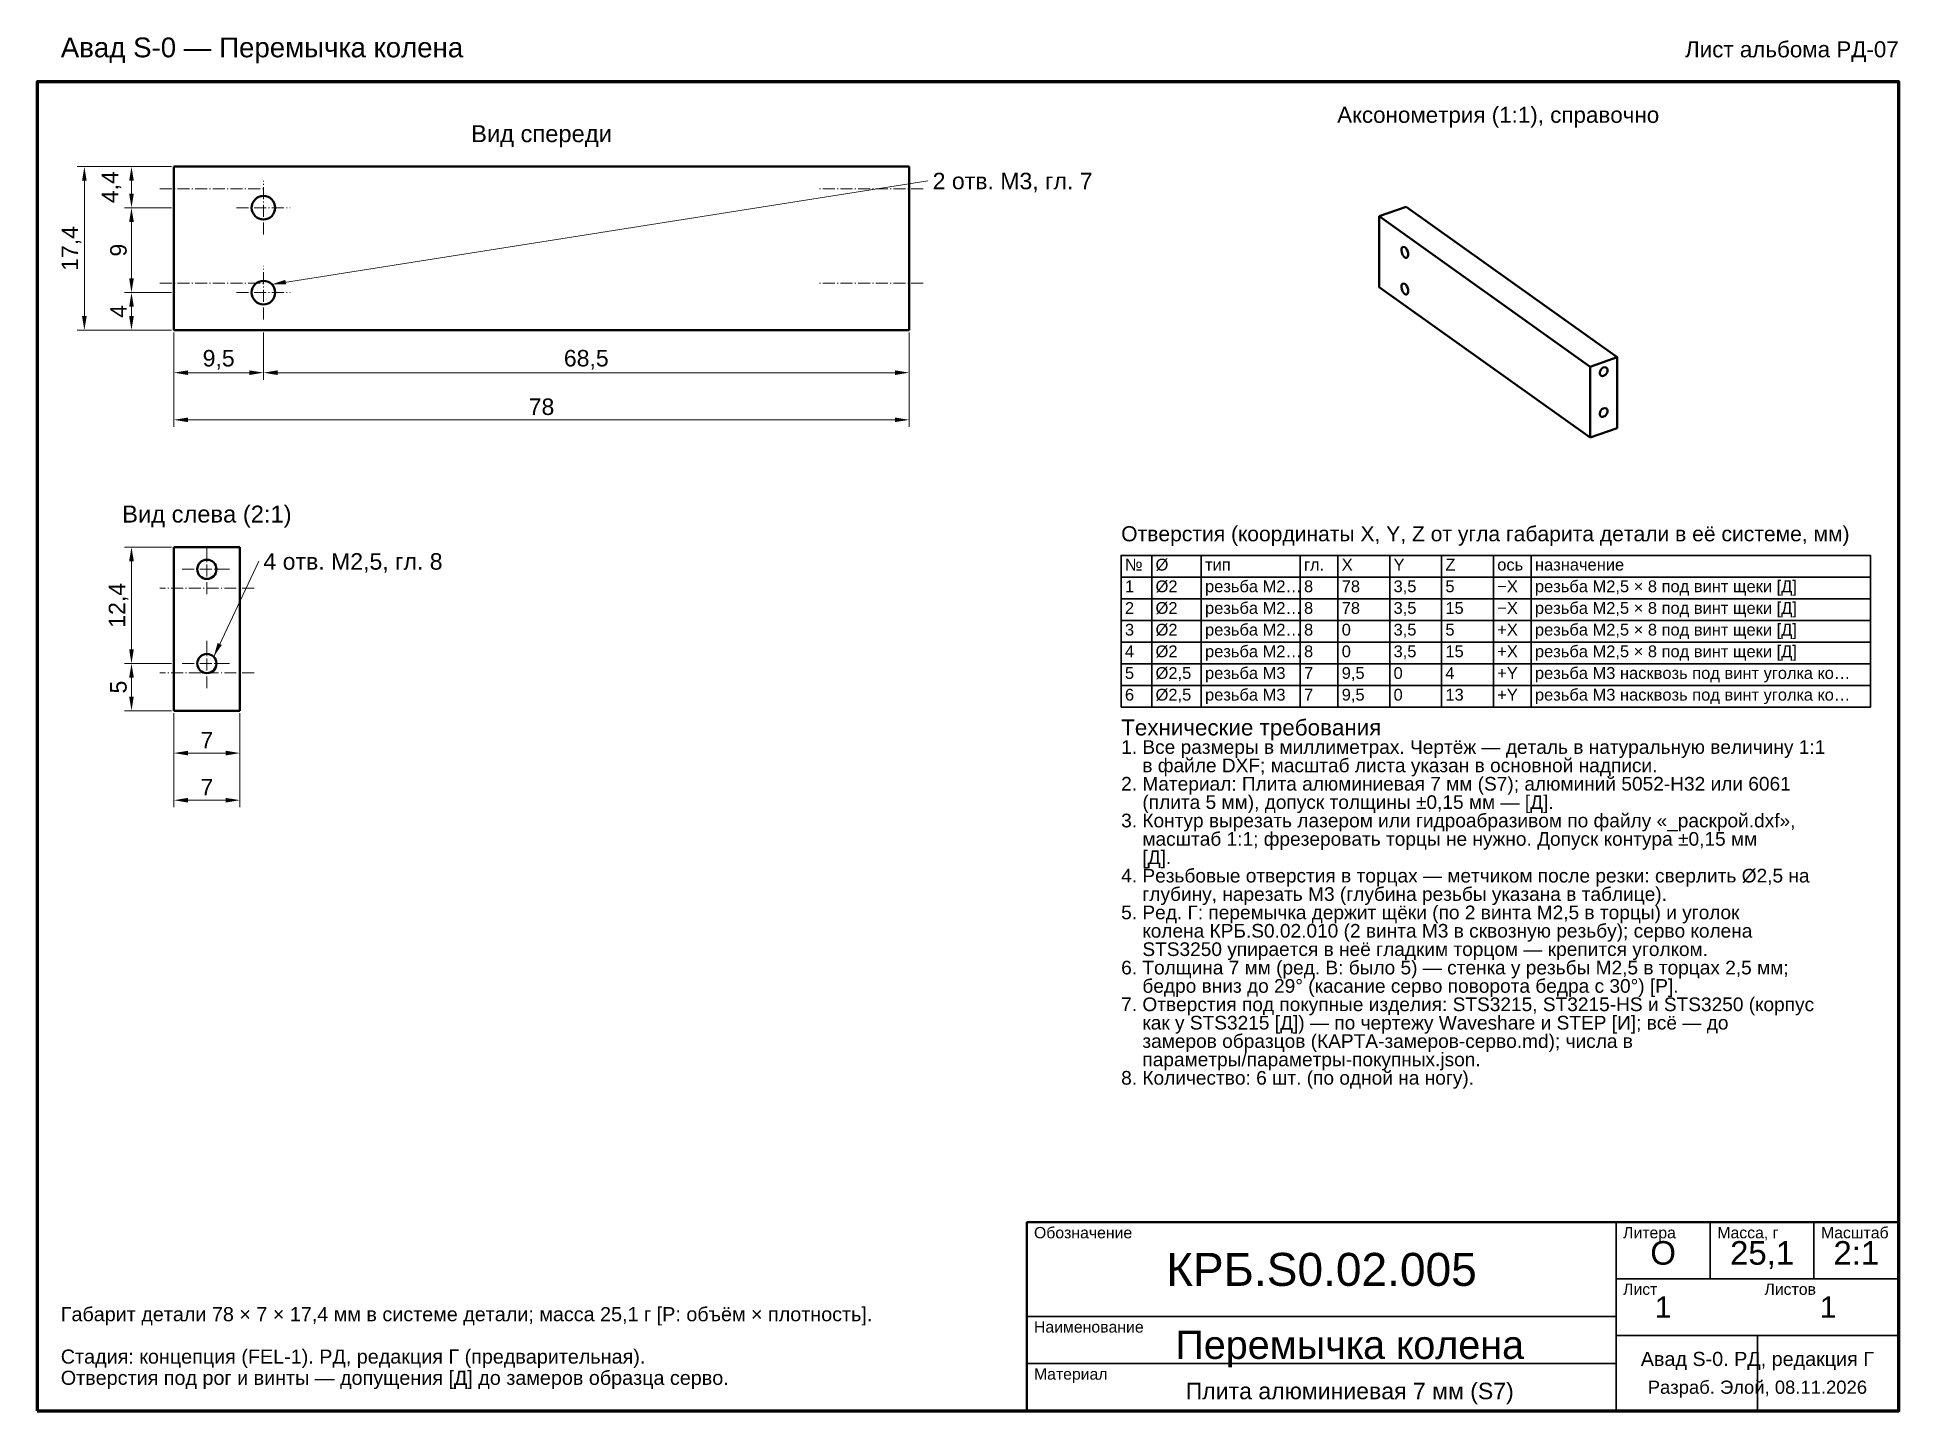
# Model space of a CAD drawing. Header units: millimetres. Extents: x 10 to 208, y 2 to 148.
import ezdxf
from ezdxf.enums import TextEntityAlignment as Align

# ---------------------------------------------------------------- set-up
doc = ezdxf.new("R2010")
doc.units = ezdxf.units.MM
doc.header["$LTSCALE"] = 0.5
doc.linetypes.add('DASHDOT', pattern=[3.556, 2.54, -0.508, 0, -0.508])
for name, color, linetype, lineweight in [('КОНТУР', 7, 'Continuous', 50), ('ОСИ', 1, 'DASHDOT', 18), ('РАЗМЕРЫ', 5, 'Continuous', 18), ('РАМКА', 7, 'Continuous', 70), ('ТАБЛИЦА', 7, 'Continuous', 35), ('ТЕКСТ', 7, 'Continuous', 25)]:
    doc.layers.add(name, color=color, linetype=linetype, lineweight=lineweight)
doc.styles.add('GOST', font='arial.ttf')
doc.dimstyles.new('GOST', dxfattribs={"dimtxt": 1.75, "dimasz": 1.5, "dimexe": 0.75, "dimexo": 0.25, "dimgap": 0.5, "dimtad": 1, "dimdec": 1, "dimtxsty": 'GOST', "dimcen": 2.5, "dimclrd": 5, "dimclre": 5, "dimclrt": 5, "dimazin": 3, "dimtfac": 1, "dimtmove": 0, "dimatfit": 3, "dimlwd": 18, "dimlwe": 18})

msp = doc.modelspace()

# ---------------------------------------------------------------- linework, layer by layer
at = {"layer": 'КОНТУР'}
for p, q in [((24.5, 117.14), (24.5, 134.5)), ((24.5, 134.5), (102.5, 134.5)), ((102.5, 117.14), (102.5, 134.5)), ((152.38, 129.24), (155.25, 130.25)), ((152.38, 121.73), (152.38, 129.24)), ((152.38, 129.24), (174.75, 113.27)), ((155.25, 130.25), (177.62, 114.27)), ((152.38, 121.73), (174.75, 105.75)), ((24.5, 117.14), (102.5, 117.14)), ((174.75, 113.27), (177.62, 114.27)), ((174.75, 105.75), (174.75, 113.27)), ((177.62, 106.76), (177.62, 114.27)), ((177.62, 106.76), (174.75, 105.75)), ((24.5, 76.78), (24.5, 94.14)), ((31.5, 94.14), (24.5, 94.14)), ((31.5, 76.78), (31.5, 94.14)), ((24.5, 76.78), (31.5, 76.78))]:
    msp.add_line(p, q, dxfattribs=at)
for points in [[(155.11, 124.87), (154.99, 124.98), (154.9, 125.11), (154.83, 125.26), (154.78, 125.41), (154.75, 125.57), (154.75, 125.73), (154.79, 125.89), (154.9, 126)], [(154.9, 126), (155.08, 125.97), (155.22, 125.84), (155.32, 125.69), (155.4, 125.51), (155.45, 125.33), (155.46, 125.14), (155.43, 124.96), (155.31, 124.82)], [(155.31, 124.82), (155.29, 124.81), (155.26, 124.81), (155.23, 124.81), (155.2, 124.82), (155.18, 124.83), (155.15, 124.84), (155.13, 124.85), (155.11, 124.87)], [(155.11, 120.97), (154.99, 121.08), (154.9, 121.22), (154.83, 121.36), (154.78, 121.52), (154.75, 121.67), (154.75, 121.84), (154.79, 121.99), (154.9, 122.1)], [(154.9, 122.1), (155.08, 122.07), (155.22, 121.95), (155.32, 121.79), (155.4, 121.62), (155.45, 121.43), (155.46, 121.25), (155.43, 121.06), (155.31, 120.92)], [(155.31, 120.92), (155.29, 120.92), (155.26, 120.91), (155.23, 120.92), (155.2, 120.92), (155.18, 120.93), (155.15, 120.94), (155.13, 120.96), (155.11, 120.97)], [(175.89, 112.33), (175.79, 112.47), (175.77, 112.64), (175.81, 112.81), (175.89, 112.96), (176.01, 113.09), (176.15, 113.18), (176.32, 113.22), (176.48, 113.17)], [(176.48, 113.17), (176.57, 113.07), (176.6, 112.94), (176.6, 112.8), (176.56, 112.67), (176.49, 112.56), (176.41, 112.45), (176.3, 112.37), (176.18, 112.31)], [(176.18, 112.31), (176.15, 112.29), (176.11, 112.29), (176.07, 112.28), (176.03, 112.28), (175.99, 112.29), (175.96, 112.3), (175.92, 112.31), (175.89, 112.33)], [(175.89, 108), (175.79, 108.14), (175.77, 108.31), (175.81, 108.48), (175.89, 108.63), (176.01, 108.76), (176.15, 108.85), (176.32, 108.89), (176.48, 108.84)], [(176.48, 108.84), (176.57, 108.73), (176.6, 108.61), (176.6, 108.47), (176.56, 108.34), (176.49, 108.23), (176.41, 108.12), (176.3, 108.04), (176.18, 107.98)], [(176.18, 107.98), (176.15, 107.96), (176.11, 107.96), (176.07, 107.95), (176.03, 107.95), (175.99, 107.96), (175.96, 107.97), (175.92, 107.98), (175.89, 108)]]:
    msp.add_lwpolyline(points, dxfattribs=at)
for centre, radius in [((34, 130.14), 1.25), ((34, 121.14), 1.25), ((28, 91.78), 1.02), ((28, 81.78), 1.02)]:
    msp.add_circle(centre, radius, dxfattribs=at)
at = {"layer": 'ОСИ'}
for p, q in [((34, 127.29), (34, 132.99)), ((23, 132.14), (34, 132.14)), ((104, 132.14), (93, 132.14)), ((31.15, 130.14), (36.85, 130.14)), ((34, 118.29), (34, 123.99)), ((23, 122.14), (34, 122.14)), ((31.15, 121.14), (36.85, 121.14)), ((104, 122.14), (93, 122.14)), ((28, 89.15), (28, 94.4)), ((28, 89.15), (28, 94.4)), ((25.38, 91.78), (30.62, 91.78)), ((25.38, 91.78), (30.62, 91.78)), ((33, 89.78), (23, 89.78)), ((28, 79.15), (28, 84.4)), ((28, 79.15), (28, 84.4)), ((25.38, 81.78), (30.62, 81.78)), ((25.38, 81.78), (30.62, 81.78)), ((33, 80.78), (23, 80.78))]:
    msp.add_line(p, q, dxfattribs=at)
at = {"layer": 'РАМКА', "lineweight": 70}
msp.add_lwpolyline([(10, 2.5), (207.5, 2.5), (207.5, 143.5), (10, 143.5), (10, 2.5)], dxfattribs=at)
at = {"layer": 'ТАБЛИЦА'}
for p, q in [((128.25, 93.25), (128.25, 77.15)), ((133.5, 93.25), (133.5, 77.15)), ((144, 93.25), (144, 77.15)), ((148, 93.25), (148, 77.15)), ((153.5, 93.25), (153.5, 77.15)), ((159, 93.25), (159, 77.15)), ((164.5, 93.25), (164.5, 77.15)), ((168.5, 93.25), (168.5, 77.15)), ((125, 90.95), (204.5, 90.95)), ((125, 88.65), (204.5, 88.65)), ((125, 86.35), (204.5, 86.35)), ((125, 84.05), (204.5, 84.05)), ((125, 81.75), (204.5, 81.75)), ((125, 79.45), (204.5, 79.45)), ((177.5, 2.5), (177.5, 22.5)), ((187.5, 16.5), (187.5, 22.5)), ((198.5, 16.5), (198.5, 22.5)), ((177.5, 16.5), (207.5, 16.5)), ((115, 12.5), (177.5, 12.5)), ((177.5, 10.5), (207.5, 10.5)), ((192.5, 2.5), (192.5, 10.5)), ((115, 7.5), (177.5, 7.5))]:
    msp.add_line(p, q, dxfattribs=at)
at = {"layer": 'ТАБЛИЦА', "lineweight": 35}
msp.add_lwpolyline([(125, 77.15), (204.5, 77.15), (204.5, 93.25), (125, 93.25), (125, 77.15)], dxfattribs=at)
at = {"layer": 'ТАБЛИЦА', "lineweight": 50}
msp.add_lwpolyline([(115, 2.5), (207.5, 2.5), (207.5, 22.5), (115, 22.5), (115, 2.5)], dxfattribs=at)

# ---------------------------------------------------------------- texts
at = {"layer": 'ТЕКСТ', "style": 'GOST'}
for s, height, p in [('Авад S-0 — Перемычка колена', 2.1, (12.5, 146.1)), ('2 отв. M3, гл. 7', 1.75, (105, 132.1)), ('Отверстия (координаты X, Y, Z от угла габарита детали в её системе, мм)', 1.6, (125, 94.75)), ('4 отв. M2,5, гл. 8', 1.75, (34, 91.74)), ('№', 1.25, (125.4, 91.65)), ('Ø', 1.25, (128.65, 91.65)), ('X', 1.25, (148.4, 91.65)), ('Y', 1.25, (153.9, 91.65)), ('Z', 1.25, (159.4, 91.65)), ('тип', 1.25, (133.9, 91.65)), ('гл.', 1.25, (144.4, 91.65)), ('ось', 1.25, (164.9, 91.65)), ('назначение', 1.25, (168.9, 91.65)), ('1', 1.25, (125.4, 89.35)), ('Ø2', 1.25, (128.65, 89.35)), ('резьба M2…', 1.25, (133.9, 89.35)), ('8', 1.25, (144.4, 89.35)), ('78', 1.25, (148.4, 89.35)), ('3,5', 1.25, (153.9, 89.35)), ('5', 1.25, (159.4, 89.35)), ('−X', 1.25, (164.9, 89.35)), ('резьба M2,5 × 8 под винт щеки [Д]', 1.25, (168.9, 89.35)), ('2', 1.25, (125.4, 87.05)), ('Ø2', 1.25, (128.65, 87.05)), ('резьба M2…', 1.25, (133.9, 87.05)), ('8', 1.25, (144.4, 87.05)), ('78', 1.25, (148.4, 87.05)), ('3,5', 1.25, (153.9, 87.05)), ('15', 1.25, (159.4, 87.05)), ('−X', 1.25, (164.9, 87.05)), ('резьба M2,5 × 8 под винт щеки [Д]', 1.25, (168.9, 87.05)), ('3', 1.25, (125.4, 84.75)), ('Ø2', 1.25, (128.65, 84.75)), ('резьба M2…', 1.25, (133.9, 84.75)), ('8', 1.25, (144.4, 84.75)), ('0', 1.25, (148.4, 84.75)), ('3,5', 1.25, (153.9, 84.75)), ('5', 1.25, (159.4, 84.75)), ('+X', 1.25, (164.9, 84.75)), ('резьба M2,5 × 8 под винт щеки [Д]', 1.25, (168.9, 84.75)), ('4', 1.25, (125.4, 82.45)), ('Ø2', 1.25, (128.65, 82.45)), ('резьба M2…', 1.25, (133.9, 82.45)), ('8', 1.25, (144.4, 82.45)), ('0', 1.25, (148.4, 82.45)), ('3,5', 1.25, (153.9, 82.45)), ('15', 1.25, (159.4, 82.45)), ('+X', 1.25, (164.9, 82.45)), ('резьба M2,5 × 8 под винт щеки [Д]', 1.25, (168.9, 82.45)), ('5', 1.25, (125.4, 80.15)), ('Ø2,5', 1.25, (128.65, 80.15)), ('резьба M3', 1.25, (133.9, 80.15)), ('7', 1.25, (144.4, 80.15)), ('9,5', 1.25, (148.4, 80.15)), ('0', 1.25, (153.9, 80.15)), ('4', 1.25, (159.4, 80.15)), ('+Y', 1.25, (164.9, 80.15)), ('резьба M3 насквозь под винт уголка ко…', 1.25, (168.9, 80.15)), ('6', 1.25, (125.4, 77.85)), ('Ø2,5', 1.25, (128.65, 77.85)), ('резьба M3', 1.25, (133.9, 77.85)), ('7', 1.25, (144.4, 77.85)), ('9,5', 1.25, (148.4, 77.85)), ('0', 1.25, (153.9, 77.85)), ('13', 1.25, (159.4, 77.85)), ('+Y', 1.25, (164.9, 77.85)), ('резьба M3 насквозь под винт уголка ко…', 1.25, (168.9, 77.85)), ('Технические требования', 1.7, (125, 74.15)), ('1. Все размеры в миллиметрах. Чертёж — деталь в натуральную величину 1:1', 1.45, (125, 72.2)), ('    в файле DXF; масштаб листа указан в основной надписи.', 1.45, (125, 70.25)), ('2. Материал: Плита алюминиевая 7 мм (S7); алюминий 5052-H32 или 6061', 1.45, (125, 68.3)), ('    (плита 5 мм), допуск толщины ±0,15 мм — [Д].', 1.45, (125, 66.35)), ('3. Контур вырезать лазером или гидроабразивом по файлу «_раскрой.dxf»,', 1.45, (125, 64.4)), ('    масштаб 1:1; фрезеровать торцы не нужно. Допуск контура ±0,15 мм', 1.45, (125, 62.45)), ('    [Д].', 1.45, (125, 60.5)), ('4. Резьбовые отверстия в торцах — метчиком после резки: сверлить Ø2,5 на', 1.45, (125, 58.55)), ('    глубину, нарезать M3 (глубина резьбы указана в таблице).', 1.45, (125, 56.6)), ('5. Ред. Г: перемычка держит щёки (по 2 винта M2,5 в торцы) и уголок', 1.45, (125, 54.65)), ('    колена КРБ.S0.02.010 (2 винта M3 в сквозную резьбу); серво колена', 1.45, (125, 52.7)), ('    STS3250 упирается в неё гладким торцом — крепится уголком.', 1.45, (125, 50.75)), ('6. Толщина 7 мм (ред. В: было 5) — стенка у резьбы M2,5 в торцах 2,5 мм;', 1.45, (125, 48.8)), ('    бедро вниз до 29° (касание серво поворота бедра с 30°) [Р].', 1.45, (125, 46.85)), ('7. Отверстия под покупные изделия: STS3215, ST3215-HS и STS3250 (корпус', 1.45, (125, 44.9)), ('    как у STS3215 [Д]) — по чертежу Waveshare и STEP [И]; всё — до', 1.45, (125, 42.95)), ('    замеров образцов (КАРТА-замеров-серво.md); числа в', 1.45, (125, 41)), ('    параметры/параметры-покупных.json.', 1.45, (125, 39.05)), ('8. Количество: 6 шт. (по одной на ногу).', 1.45, (125, 37.1)), ('Обозначение', 1.2, (115.75, 20.8)), ('Литера', 1.2, (178.25, 20.8)), ('Масса, г', 1.2, (188.25, 20.8)), ('Масштаб', 1.2, (199.25, 20.8)), ('Лист', 1.2, (178.25, 14.8)), ('Листов', 1.2, (193.25, 14.8)), ('Габарит детали 78 × 7 × 17,4 мм в системе детали; масса 25,1 г [Р: объём × плотность].', 1.5, (12.5, 12)), ('Наименование', 1.2, (115.75, 10.8)), ('Стадия: концепция (FEL-1). РД, редакция Г (предварительная).', 1.5, (12.5, 7.5)), ('Отверстия под рог и винты — допущения [Д] до замеров образца серво.', 1.5, (12.5, 5.25)), ('Материал', 1.2, (115.75, 5.8))]:
    msp.add_text(s, height=height, dxfattribs=at).set_placement(p)
msp.add_text('Лист альбома РД-07', height=1.7, dxfattribs=at).set_placement((207.5, 146.1), align=Align.RIGHT)
for s, height, p in [('Аксонометрия (1:1), справочно', 1.7, (165, 140)), ('Вид спереди', 1.8, (63.5, 138)), ('Вид слева (2:1)', 1.8, (28, 97.64)), ('О', 2.5, (182.5, 19.25)), ('25,1', 2.5, (193, 19.25)), ('2:1', 2.5, (203, 19.25)), ('КРБ.S0.02.005', 3.5, (146.25, 17.5)), ('1', 2.25, (182.5, 13.5)), ('1', 2.25, (200, 13.5)), ('Перемычка колена', 3, (149.25, 9.5)), ('Авад S-0. РД, редакция Г', 1.5, (192.5, 8)), ('Плита алюминиевая 7 мм (S7)', 1.75, (149.25, 4.6)), ('Разраб. Элой, 08.11.2026', 1.4, (192.5, 5))]:
    msp.add_text(s, height=height, dxfattribs=at).set_placement(p, align=Align.MIDDLE_CENTER)

# ---------------------------------------------------------------- dimensions: what is measured, and where the dimension line sits
at = {"layer": 'РАЗМЕРЫ'}
for base, p1, p2 in [((15, 117.14), (24.5, 117.14), (24.5, 134.5)), ((20, 130.14), (24.5, 130.14), (24.5, 134.5)), ((20, 121.14), (24.5, 121.14), (24.5, 130.14)), ((20, 117.14), (24.5, 117.14), (24.5, 121.14)), ((20, 81.78), (24.5, 81.78), (24.5, 94.14)), ((20, 76.78), (24.5, 76.78), (24.5, 81.78))]:
    msp.add_linear_dim(base=base, p1=p1, p2=p2, angle=90, dimstyle='GOST', dxfattribs=at).render()
for base, p1, p2 in [((24.5, 112.64), (24.5, 117.14), (34, 117.14)), ((24.5, 107.64), (24.5, 117.14), (102.5, 117.14)), ((34, 112.64), (34, 117.14), (102.5, 117.14)), ((24.5, 72.28), (24.5, 76.78), (31.5, 76.78)), ((24.5, 67.28), (24.5, 76.78), (31.5, 76.78))]:
    msp.add_linear_dim(base=base, p1=p1, p2=p2, dimstyle='GOST', dxfattribs=at).render()

# ---------------------------------------------------------------- leaders
for points in [[(34.88, 122.01), (104.5, 133)], [(28.72, 82.5), (33.5, 92.64)]]:
    msp.add_leader(points, dimstyle='GOST', dxfattribs=at)

doc.saveas('drawing.dxf')
